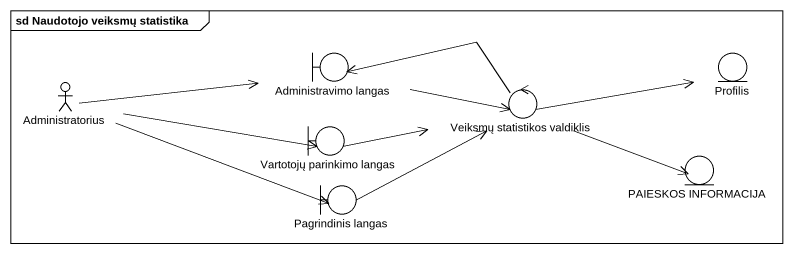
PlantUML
@startuml
mainframe sd Naudotojo veiksmų statistika
boundary "Administravimo langas" as Administravimo_langas
entity Profilis
actor Administratorius
control "Veiksmų statistikos valdiklis" as Veiksmų_statistikos
boundary "Vartotojų parinkimo langas" as Vartotojų_parinkimo_langas
boundary "Pagrindinis langas" as Pagrindinis_langas
entity "PAIESKOS INFORMACIJA" as PAIESKOS_INFORMACIJA
Administravimo_langas -right-> Veiksmų_statistikos
Administratorius -right-> Administravimo_langas
Administratorius -right-> Vartotojų_parinkimo_langas
Administratorius -right-> Pagrindinis_langas
Veiksmų_statistikos -left-> Administravimo_langas
Veiksmų_statistikos -right-> Profilis
Veiksmų_statistikos -right-> PAIESKOS_INFORMACIJA
Vartotojų_parinkimo_langas -right-> Veiksmų_statistikos
Pagrindinis_langas -right-> Veiksmų_statistikos
@enduml
